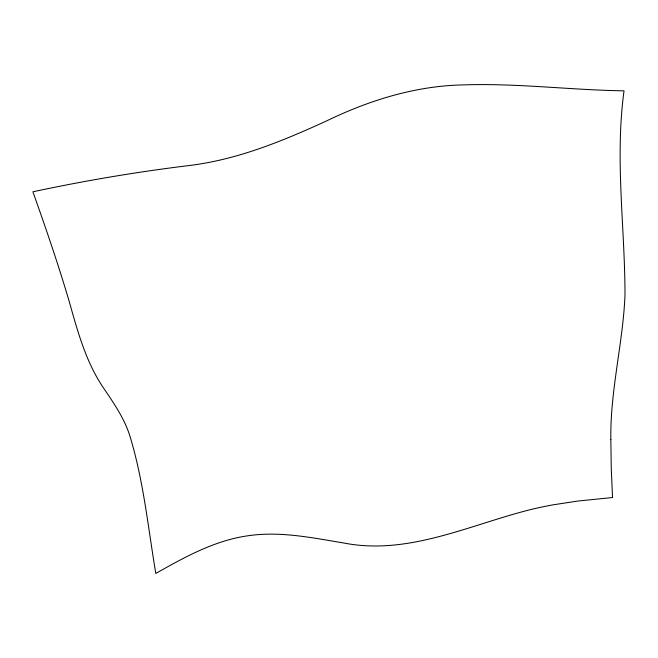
<?xml version="1.0" encoding="UTF-8"?>
<svg xmlns="http://www.w3.org/2000/svg" width="658" height="658" viewBox="0 0 658 658"><rect width="100%" height="100%" fill="white"/><g stroke="black" fill="none" stroke-linecap="round" stroke-linejoin="round"><path stroke-width="0.99" d="M610.846 439.618L611.249 468.2L612.532 497.538L578.119 501.009L552.967 504.85A419.598 334.503 26.3 0 0 528.432 510.139C468.134 525.569 407.335 555.541 343.715 542.99C312.139 537.783 280.004 530.973 247.918 535.776C214.574 540.489 184.692 557.12 155.806 573.439C148.165 528.103 143.674 481.927 130.416 437.743C124.798 418.447 112.979 402.054 101.916 385.604C85.45 360.239 77.48 330.76 69.353 301.964C58.439 264.845 45.854 228.244 32.9 191.791C85.195 180.613 137.974 171.722 191.067 165.298C238.92 159.154 283.869 140.532 327.38 120.546C369.977 99.983 416.152 85.746 463.742 84.89C517.262 83.073 570.56 90.056 624.031 90.829C614.753 158.792 624.944 227.043 625.001 295.146C622.97 343.55 610.048 390.984 610.846 439.618"/></g></svg>
